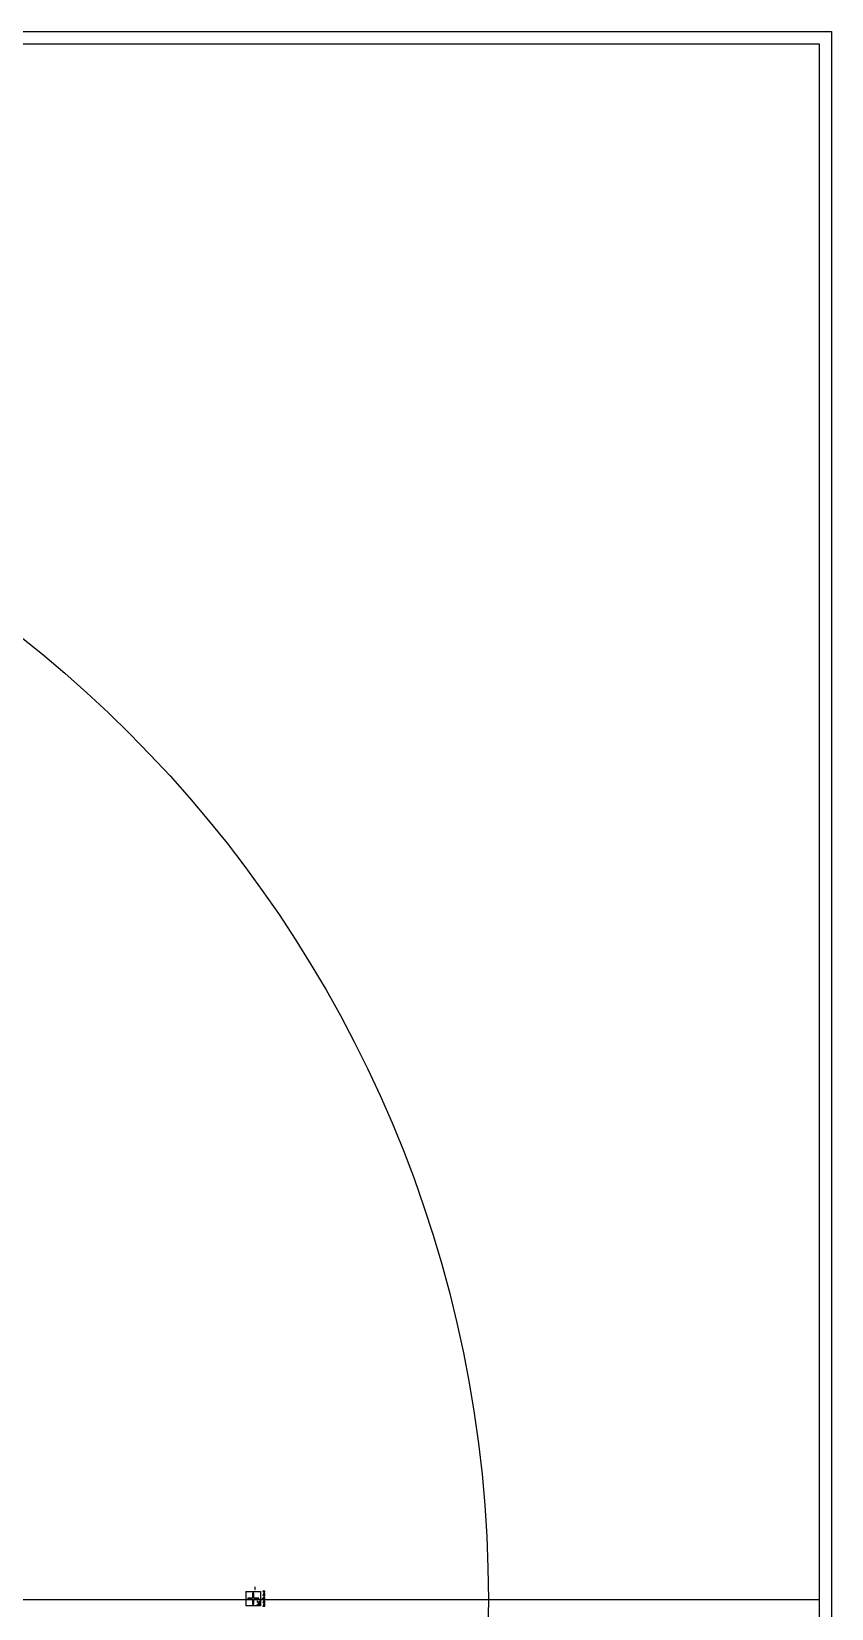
# Model space of a CAD drawing. Header units: millimetres. Extents: x 1000 to 444771, y -11148 to 590229.
# Drawn here: x 246360 to 279000, y 510637 to 575000 of the extents above; entities that cross this region are included whole.
import ezdxf

# ---------------------------------------------------------------- set-up
doc = ezdxf.new("R2010")
doc.units = ezdxf.units.MM
doc.layers.add('CLEAR', color=140, linetype='Continuous')
doc.layers.add('MASK', color=20, linetype='Continuous')

msp = doc.modelspace()

# ---------------------------------------------------------------- linework, layer by layer
msp.add_line((151500, 511000), (278500, 511000))
msp.add_circle((215000, 511000), 50000)
at = {"layer": 'CLEAR'}
for p, q in [((151000, 575000), (279000, 575000)), ((279000, 575000), (279000, 447000)), ((255380, 511060), (255180, 511060)), ((255180, 511060), (255180, 511010)), ((255430, 511260), (255380, 511260)), ((255380, 511260), (255380, 511060)), ((255430, 511060), (255430, 511260)), ((255630, 511060), (255430, 511060)), ((255468, 511510), (255468, 511410)), ((255480, 511510), (255468, 511510)), ((255468, 511410), (255480, 511410)), ((255480, 511410), (255480, 511510)), ((255630, 511010), (255630, 511060)), ((255875, 511341), (255800, 511341)), ((255800, 511341), (255800, 511329)), ((255800, 511329), (255875, 511329)), ((255875, 511191), (255800, 511191)), ((255800, 511191), (255800, 511179)), ((255800, 511179), (255875, 511179)), ((255875, 511311), (255825, 511311)), ((255825, 511311), (255825, 511299)), ((255825, 511299), (255875, 511299)), ((255875, 511281), (255825, 511281)), ((255825, 511281), (255825, 511269)), ((255825, 511269), (255875, 511269)), ((255875, 511251), (255825, 511251)), ((255825, 511251), (255825, 511239)), ((255825, 511239), (255875, 511239)), ((255875, 511221), (255825, 511221)), ((255825, 511221), (255825, 511209)), ((255825, 511209), (255875, 511209)), ((255875, 511161), (255825, 511161)), ((255825, 511161), (255825, 511149)), ((255825, 511149), (255875, 511149)), ((255875, 511131), (255825, 511131)), ((255825, 511131), (255825, 511119)), ((255825, 511119), (255875, 511119)), ((255875, 511101), (255825, 511101)), ((255825, 511101), (255825, 511089)), ((255825, 511089), (255875, 511089)), ((255875, 511071), (255825, 511071)), ((255825, 511071), (255825, 511059)), ((255825, 511059), (255875, 511059)), ((255875, 511329), (255875, 511341)), ((255875, 511299), (255875, 511311)), ((255875, 511269), (255875, 511281)), ((255875, 511239), (255875, 511251)), ((255875, 511209), (255875, 511221)), ((255875, 511179), (255875, 511191)), ((255875, 511149), (255875, 511161)), ((255875, 511119), (255875, 511131)), ((255875, 511089), (255875, 511101)), ((255875, 511059), (255875, 511071)), ((255180, 511010), (255380, 511010)), ((255380, 511010), (255380, 510810)), ((255380, 510810), (255430, 510810)), ((255430, 510810), (255430, 511010)), ((255430, 511010), (255630, 511010)), ((255577, 510936), (255559, 510918)), ((255630, 510847), (255559, 510918)), ((255630, 510847), (255559, 510776)), ((255577, 510758), (255559, 510776)), ((255645, 510868), (255577, 510936)), ((255645, 510825), (255577, 510758)), ((255671, 510925), (255645, 510925)), ((255645, 510925), (255645, 510868)), ((255645, 510825), (255645, 510769)), ((255645, 510769), (255671, 510769)), ((255671, 510769), (255671, 510925)), ((255875, 511041), (255775, 511041)), ((255775, 511041), (255775, 511029)), ((255775, 511029), (255875, 511029)), ((255875, 510891), (255800, 510891)), ((255800, 510891), (255800, 510879)), ((255800, 510879), (255875, 510879)), ((255875, 510741), (255800, 510741)), ((255800, 510741), (255800, 510729)), ((255800, 510729), (255875, 510729)), ((255875, 511011), (255825, 511011)), ((255825, 511011), (255825, 510999)), ((255825, 510999), (255875, 510999)), ((255875, 510981), (255825, 510981)), ((255825, 510981), (255825, 510969)), ((255825, 510969), (255875, 510969)), ((255875, 510951), (255825, 510951)), ((255825, 510951), (255825, 510939)), ((255825, 510939), (255875, 510939)), ((255875, 510921), (255825, 510921)), ((255825, 510921), (255825, 510909)), ((255825, 510909), (255875, 510909)), ((255875, 510861), (255825, 510861)), ((255825, 510861), (255825, 510849)), ((255825, 510849), (255875, 510849)), ((255875, 510831), (255825, 510831)), ((255825, 510831), (255825, 510819)), ((255825, 510819), (255875, 510819)), ((255875, 510801), (255825, 510801)), ((255825, 510801), (255825, 510789)), ((255825, 510789), (255875, 510789)), ((255875, 510771), (255825, 510771)), ((255825, 510771), (255825, 510759)), ((255825, 510759), (255875, 510759)), ((255875, 511029), (255875, 511041)), ((255875, 510999), (255875, 511011)), ((255875, 510969), (255875, 510981)), ((255875, 510939), (255875, 510951)), ((255875, 510909), (255875, 510921)), ((255875, 510879), (255875, 510891)), ((255875, 510849), (255875, 510861)), ((255875, 510819), (255875, 510831)), ((255875, 510789), (255875, 510801)), ((255875, 510759), (255875, 510771)), ((255875, 510729), (255875, 510741))]:
    msp.add_line(p, q, dxfattribs=at)
at = {"layer": 'MASK'}
for p, q in [((151500, 574500), (278500, 574500)), ((278500, 574500), (278500, 447500)), ((255110, 511330), (255700, 511330)), ((255110, 511330), (255110, 510740)), ((255700, 511330), (255700, 510740)), ((255700, 510740), (255110, 510740))]:
    msp.add_line(p, q, dxfattribs=at)

doc.saveas('drawing.dxf')
